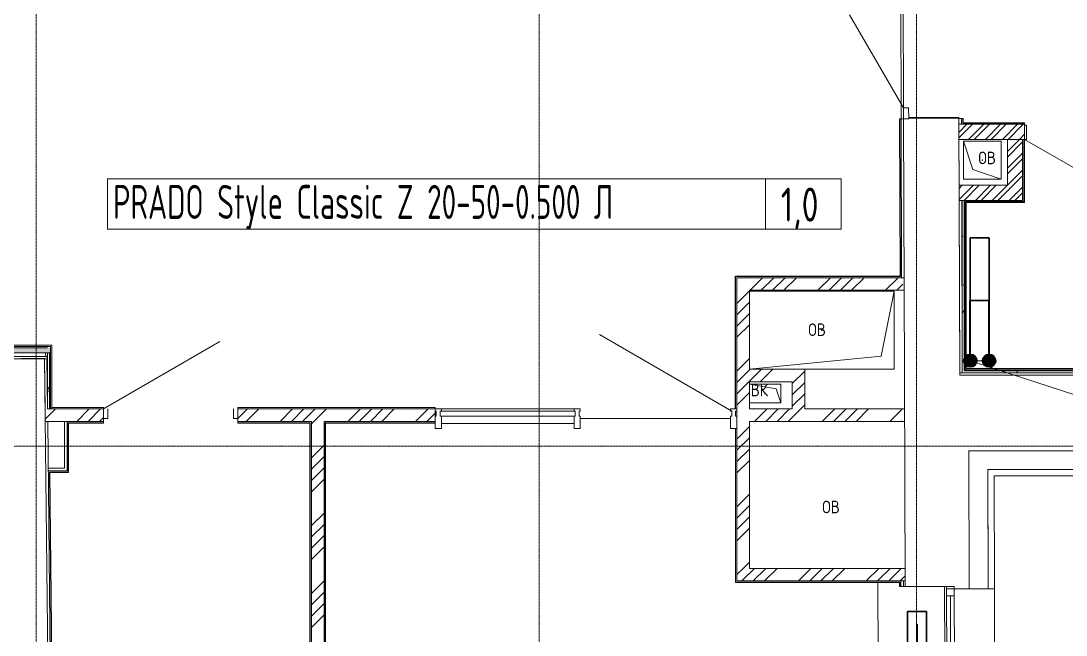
# Model space of a CAD drawing. Header units: millimetres. Extents: x -3929 to 624051, y 52832 to 514950.
# Drawn here: x 214685 to 222996, y 163183 to 168064 of the extents above; entities that cross this region are included whole.
import ezdxf
from ezdxf import colors
from ezdxf.entities.mleader import LeaderData, LeaderLine
from ezdxf.enums import TextEntityAlignment as Align
from ezdxf.math import Vec2, Vec3

# ---------------------------------------------------------------- set-up
doc = ezdxf.new("R2010")
doc.units = ezdxf.units.MM
for name, pattern in [('ADSK_Линия сетки', [25, 20, -2.5, 0, -2.5]), ('ADSK_Штриховая_ш2 п1', [3, 2, -1]), ('Hidden', [7.14375, 4.7625, -2.38125])]:
    doc.linetypes.add(name, pattern=pattern)
for name, color, linetype, lineweight in [('_ Окна', 7, 'Continuous', 9), ('Аннотация', 7, 'Continuous', 18), ('Витраж', 7, 'Continuous', 9), ('Двери', 7, 'Continuous', 9), ('Обобщенные модели', 7, 'Continuous', 18), ('ОВ-О-Оборудование', 32, 'Continuous', 35), ('ОВ-ТЕКСТ', 7, 'Continuous', 25), ('Окна', 7, 'Continuous', 9), ('Оси', 253, 'Continuous', 9), ('Перекрытие', 7, 'Continuous', 18), ('Стены внутренние', 7, 'Continuous', 18), ('Стены наружные', 7, 'Continuous', 18), ('Стены несущие', 7, 'Continuous', 30), ('Стены отделка', 7, 'Continuous', 30), ('Стены штриховка', 7, 'Continuous', 9)]:
    doc.layers.add(name, color=color, linetype=linetype, lineweight=lineweight)
for name, color, linetype in [('ПРИБОРЫ', 3, 'Continuous'), ('статистика приборов', 252, 'Continuous'), ('стояки', 7, 'Continuous')]:
    doc.layers.add(name, color=color, linetype=linetype)
doc.layers.add('т11.1', color=1, linetype='Continuous', true_color=0xff0000)
doc.layers.add('т21.1', color=5, linetype='Continuous', true_color=0x0000ff)
doc.styles.add('GOST 2.304', font='CS_Gost2304.shx')
doc.styles.add('GOST Common_5', font='GOST_Common.ttf', dxfattribs={"width": 0.9, "height": 200})
doc.styles.add('СТИЛЬ', font='simplex.shx', dxfattribs={"width": 0.65})

# ---------------------------------------------------------------- blocks, each defined once
blk = doc.blocks.new('*U2943')
at = {"layer": 'ОВ-О-Оборудование', "color": 32, "ltscale": 0.1, "true_color": 0xcd6928}
for p, q in [((250, 75), (-250, 75)), ((-250, 75), (-250, -75)), ((250, -75), (250, 75)), ((-250, -75), (250, -75))]:
    blk.add_line(p, q, dxfattribs=at)
at = {"layer": 'ОВ-О-Оборудование', "color": 32, "lineweight": 0, "ltscale": 10, "true_color": 0xcd6928, "style": 'GOST 2.304'}
blk.add_attdef('Маркировка', text='', height=180, dxfattribs=at).set_placement((0, -90), align=Align.CENTER)
blk = doc.blocks.new('1 этаж')
at = {"layer": 'Стены внутренние', "lineweight": 5}
blk.add_hatch(color=253, dxfattribs=at).paths.add_polyline_path([(405611.6, -244788.8), (405660.6, -244788.8), (405660.6, -244748.8), (403761, -244748.8), (403761, -244788.8), (405543.9, -244788.8)])
at = {"layer": '_ Окна', "color": 253, "lineweight": 5}
for p, q in [((408767.3, -245251.6), (409822.3, -245251.6)), ((409822.3, -245291.6), (408767.3, -245291.6)), ((412784.3, -246645.3), (412844.3, -246645.2)), ((412784.6, -246721.3), (412784.3, -246645.3)), ((412844.3, -246645.2), (412844.6, -246721.2)), ((412784.4, -246665.3), (412844.4, -246665.2)), ((412844.6, -246721.2), (412784.6, -246721.3)), ((412814.6, -246721.3), (412816.7, -247409.3))]:
    blk.add_line(p, q, dxfattribs=at)
at = {"layer": 'Витраж', "color": 253, "lineweight": 5, "extrusion": (0, 0, -1)}
for p, q in [((408767.3, -245234.6), (408717.3, -245234.6)), ((408717.3, -245234.6), (408717.3, -245251.6)), ((408767.3, -245251.6), (408767.3, -245234.6)), ((409872.3, -245234.6), (409822.3, -245234.6)), ((409822.3, -245234.6), (409822.3, -245251.6)), ((409872.3, -245251.6), (409872.3, -245234.6)), ((408717.3, -245251.6), (408727.3, -245251.6)), ((408727.3, -245291.6), (408717.3, -245291.6)), ((408717.3, -245291.6), (408717.3, -245391.6)), ((408727.3, -245251.6), (408727.3, -245291.6)), ((408757.3, -245291.6), (408757.3, -245251.6)), ((408757.3, -245251.6), (408767.3, -245251.6)), ((408767.3, -245291.6), (408757.3, -245291.6)), ((408767.3, -245391.6), (408767.3, -245291.6)), ((409822.3, -245251.6), (409832.3, -245251.6)), ((409832.3, -245291.6), (409822.3, -245291.6)), ((409822.3, -245291.6), (409822.3, -245391.6)), ((409832.3, -245251.6), (409832.3, -245291.6)), ((409862.3, -245291.6), (409862.3, -245251.6)), ((409862.3, -245251.6), (409872.3, -245251.6)), ((409872.3, -245291.6), (409862.3, -245291.6)), ((409872.3, -245391.6), (409872.3, -245291.6)), ((408717.3, -245391.6), (408767.3, -245391.6)), ((409822.3, -245391.6), (409872.3, -245391.6))]:
    blk.add_line(p, q, dxfattribs=at)
at = {"layer": 'Витраж', "color": 253, "lineweight": 5}
for p, q in [((408767.3, -245234.6), (409822.3, -245234.6)), ((411117.3, -245234.6), (411067.3, -245234.6)), ((411067.3, -245234.6), (411067.3, -245251.6)), ((411117.3, -245251.6), (411117.3, -245234.6)), ((411067.3, -245251.6), (411077.3, -245251.6)), ((411077.3, -245291.6), (411067.3, -245291.6)), ((411067.3, -245291.6), (411067.3, -245391.6)), ((411077.3, -245251.6), (411077.3, -245291.6)), ((411107.3, -245291.6), (411107.3, -245251.6)), ((411107.3, -245251.6), (411117.3, -245251.6)), ((411117.3, -245291.6), (411107.3, -245291.6)), ((411117.3, -245391.6), (411117.3, -245291.6)), ((408767.3, -245351.6), (409822.3, -245351.6)), ((411067.3, -245391.6), (411117.3, -245391.6))]:
    blk.add_line(p, q, dxfattribs=at)
at = {"layer": 'Двери', "color": 253, "lineweight": 5}
for p, q in [((412442.8, -242842), (412012.5, -242102)), ((412442.8, -242842), (412482.8, -242841.9)), ((412443, -242929), (412442.8, -242842)), ((412482.8, -242841.9), (412483, -242928.9)), ((412483, -242928.9), (412443, -242929)), ((413404.5, -243092.8), (414296.5, -243607.8)), ((411077.3, -245251.6), (410025.1, -244644.1)), ((406079.8, -245234.6), (407006.5, -244699.6))]:
    blk.add_line(p, q, dxfattribs=at)
at = {"layer": 'Обобщенные модели', "color": 253, "lineweight": 5}
for p, q in [((412918.6, -243107.8), (413218.6, -243107.8)), ((412918.6, -243407.8), (412918.6, -243107.8)), ((412993.6, -243332.8), (412918.6, -243107.8)), ((412918.6, -243107.8), (412918.6, -243407.8)), ((413218.6, -243107.8), (412918.6, -243107.8)), ((412918.6, -243107.8), (413218.6, -243107.8)), ((412918.6, -243407.8), (412918.6, -243107.8)), ((412993.6, -243332.8), (412918.6, -243107.8)), ((412918.6, -243107.8), (412918.6, -243407.8)), ((413218.6, -243107.8), (412918.6, -243107.8)), ((413218.6, -243107.8), (413218.6, -243407.8)), ((413218.6, -243407.8), (413218.6, -243107.8)), ((413218.6, -243107.8), (413218.6, -243407.8)), ((413218.6, -243407.8), (413218.6, -243107.8)), ((413218.6, -243407.8), (412918.6, -243407.8)), ((412918.6, -243407.8), (413218.6, -243407.8)), ((413218.6, -243407.8), (412918.6, -243407.8)), ((412918.6, -243407.8), (413218.6, -243407.8)), ((413218.6, -243407.8), (412993.6, -243332.8)), ((413218.6, -243407.8), (412993.6, -243332.8)), ((412367.3, -244299.5), (411217.3, -244299.5)), ((412367.3, -244299.5), (411217.3, -244299.5)), ((412264, -244816.2), (412367.3, -244299.5)), ((412367.3, -244919.5), (412367.3, -244299.5)), ((412367.3, -244919.5), (412367.3, -244299.5)), ((411217.3, -244919.5), (412264, -244816.2)), ((411657.3, -244919.5), (412367.3, -244919.5)), ((411657.3, -244919.5), (412367.3, -244919.5)), ((411217.3, -245037.2), (411467.3, -245037.2)), ((411217.3, -245037.2), (411429.8, -245074.7)), ((411467.3, -245037.2), (411217.3, -245037.2)), ((411467.3, -245037.2), (411467.3, -245187.2)), ((411467.3, -245187.2), (411467.3, -245037.2)), ((411429.8, -245074.7), (411467.3, -245187.2)), ((411467.3, -245187.2), (411217.3, -245187.2)), ((411217.3, -245187.2), (411467.3, -245187.2))]:
    blk.add_line(p, q, dxfattribs=at)
for centre, start, end in [((413068.6, -243257.8), 90, 270), ((413068.6, -243257.8), 90, 270), ((413068.6, -243257.8), 150, 255), ((413068.6, -243257.8), 150, 255), ((413068.6, -243257.8), 270, 90), ((413068.6, -243257.8), 30, 90), ((413068.6, -243257.8), 270, 90), ((413068.6, -243257.8), 30, 90), ((413068.6, -243257.8), 285, 0), ((413068.6, -243257.8), 285, 0), ((411792.3, -244609.5), 90, 270), ((411792.3, -244609.5), 90, 195), ((411792.3, -244609.5), 270, 90), ((411792.3, -244609.5), 330, 90), ((411792.3, -244609.5), 285, 300), ((411342.3, -245112.2), 90, 270), ((411342.3, -245112.2), 105, 180), ((411342.3, -245112.2), 210, 270), ((411342.3, -245112.2), 270, 90), ((411342.3, -245112.2), 330, 75)]:
    blk.add_arc(centre, 2.5, start, end, dxfattribs=at)
at = {"layer": 'Окна', "color": 253, "lineweight": 5}
for p, q in [((409832.3, -245251.6), (408757.3, -245251.6)), ((412844.3, -246645.2), (412784.3, -246645.3)), ((412784.3, -246645.3), (412784.6, -246721.3)), ((412844.6, -246721.2), (412844.3, -246645.2)), ((412786.7, -247409.3), (412784.6, -246721.3)), ((412844.6, -246721.2), (412846.7, -247409.2))]:
    blk.add_line(p, q, dxfattribs=at)
at = {"layer": 'Оси', "color": 253, "linetype": 'ADSK_Линия сетки', "lineweight": 5}
for p, q in [((409544.4, -258178.1), (409544.4, -209603.6)), ((412544.4, -258178.1), (412544.4, -209603.6)), ((405544.4, -258178.1), (405544.4, -232060.3)), ((353580.1, -245531.6), (419809.8, -245531.6))]:
    blk.add_line(p, q, dxfattribs=at)
at = {"layer": 'Перекрытие', "color": 253, "lineweight": 5}
for p, q in [((412423, -242929.1), (412419.9, -241899.1)), ((412440.1, -241986), (412442.8, -242842)), ((412483, -242918.9), (412883, -242917.7)), ((412883, -242917.7), (412883, -242927.7)), ((413404.5, -242980.8), (413419.5, -242980.8)), ((413419.5, -242980.8), (413419.5, -243092.8)), ((405621, -244788.8), (405621.4, -244816.9)), ((406114.8, -245234.6), (406114.8, -245309.6)), ((407114.8, -245309.6), (407114.8, -245234.6)), ((406114.8, -245309.6), (406079.8, -245309.6)), ((407149.8, -245309.6), (407114.8, -245309.6)), ((411067.3, -245309.6), (409872.3, -245309.6)), ((412237, -246613.6), (412243.5, -247474.5)), ((412454.3, -246646.4), (412427.2, -246646.6)), ((412773.6, -247484), (412767.2, -246645.4))]:
    blk.add_line(p, q, dxfattribs=at)
at = {"layer": 'Стены внутренние', "color": 253, "linetype": 'Continuous', "lineweight": 5}
for p, q in [((412913.3, -243866.3), (412909.2, -243859.2)), ((412912.9, -243860.4), (412909.2, -243866.8)), ((411221.4, -244292.2), (411321.4, -244192.2)), ((411311.2, -244292.2), (411411.2, -244192.2)), ((411401, -244292.2), (411501, -244192.2)), ((411490.8, -244292.2), (411590.8, -244192.2)), ((411760.2, -244292.2), (411860.2, -244192.2)), ((411850, -244292.2), (411950, -244192.2)), ((411939.8, -244292.2), (412039.8, -244192.2)), ((412029.6, -244292.2), (412129.6, -244192.2)), ((412299, -244292.2), (412399, -244192.2)), ((411117.3, -244396.2), (411217.3, -244296.2)), ((412388.8, -244292.2), (412437.2, -244243.8)), ((412924.2, -244247.2), (412919.7, -244255)), ((411117.3, -244486), (411217.3, -244386)), ((411117.3, -244575.8), (411217.3, -244475.8)), ((412922.8, -244452.8), (412909.2, -244476.4)), ((411117.3, -244665.6), (411217.3, -244565.6)), ((411117.3, -244935), (411217.3, -244835)), ((411117.3, -245024.9), (411217.3, -244924.9)), ((411217.3, -244924.9), (411222.6, -244919.5)), ((411217.3, -245014.7), (411312.4, -244919.5)), ((411302.2, -245019.5), (411402.2, -244919.5)), ((411557.3, -245033.9), (411657.3, -244933.9)), ((413349.1, -244933.5), (413341.3, -244947.2)), ((413575.9, -244947.2), (413575.9, -244947.2)), ((405648.7, -245063.1), (405636.7, -245083.9)), ((411117.3, -245114.7), (411217.3, -245014.7)), ((411557.3, -245123.7), (411657.3, -245023.7)), ((405651.6, -245106.4), (405643.3, -245092)), ((411117.3, -245204.5), (411217.3, -245104.5)), ((411557.3, -245213.5), (411657.3, -245113.5)), ((405617, -245316.7), (405699, -245234.6)), ((405868.4, -245334.6), (405968.4, -245234.6)), ((405958.2, -245334.6), (406058.2, -245234.6)), ((407149.8, -245310.4), (407225.7, -245234.6)), ((407215.5, -245334.6), (407315.5, -245234.6)), ((407484.9, -245334.6), (407584.9, -245234.6)), ((407574.7, -245334.6), (407674.7, -245234.6)), ((407664.5, -245334.6), (407764.5, -245234.6)), ((407734.8, -245354.1), (407854.3, -245234.6)), ((408023.7, -245334.6), (408123.7, -245234.6)), ((408113.5, -245334.6), (408213.5, -245234.6)), ((408203.3, -245334.6), (408303.3, -245234.6)), ((408293.1, -245334.6), (408393.1, -245234.6)), ((408562.5, -245334.6), (408662.5, -245234.6)), ((411256.6, -245334.6), (411356.6, -245234.6)), ((411346.4, -245334.6), (411446.4, -245234.6)), ((411436.2, -245334.6), (411536.2, -245234.6)), ((411526, -245334.6), (411626, -245234.6)), ((411626, -245234.6), (411657.3, -245203.3)), ((411795.4, -245334.6), (411895.4, -245234.6)), ((411885.2, -245334.6), (411985.2, -245234.6)), ((411975, -245334.6), (412075, -245234.6)), ((412064.8, -245334.6), (412164.8, -245234.6)), ((406048.1, -245334.6), (406079.8, -245302.8)), ((408652.3, -245334.6), (408717.3, -245269.6)), ((412334.2, -245334.6), (412429.8, -245239)), ((411117.3, -245473.9), (411217.3, -245373.9)), ((412424, -245334.6), (412429.8, -245328.8)), ((411117.3, -245563.7), (411217.3, -245463.7)), ((407734.8, -245623.5), (407826.7, -245531.6)), ((407826.7, -245531.6), (407834.8, -245523.5)), ((411117.3, -245653.5), (411217.3, -245553.5)), ((407734.8, -245713.3), (407834.8, -245613.3)), ((411117.3, -245743.3), (411217.3, -245643.3)), ((407734.8, -245803.1), (407834.8, -245703.1)), ((407734.8, -245892.9), (407834.8, -245792.9)), ((411117.3, -246012.7), (411217.3, -245912.7)), ((407734.8, -246162.3), (407834.8, -246062.3)), ((411117.3, -246102.5), (411217.3, -246002.5)), ((411117.3, -246192.3), (411217.3, -246092.3)), ((407734.8, -246252.1), (407834.8, -246152.1)), ((411117.3, -246282.1), (411217.3, -246182.1)), ((407734.8, -246341.9), (407834.8, -246241.9)), ((407734.8, -246431.7), (407834.8, -246331.7)), ((411167.2, -246501.6), (411217.3, -246451.5)), ((411117.3, -246551.5), (411167.2, -246501.6)), ((411157, -246601.6), (411257, -246501.6)), ((411246.8, -246601.6), (411346.8, -246501.6)), ((411336.6, -246601.6), (411436.6, -246501.6)), ((411606, -246601.6), (411706, -246501.6)), ((411695.8, -246601.6), (411795.8, -246501.6)), ((411785.6, -246601.6), (411885.6, -246501.6)), ((411875.4, -246601.6), (411975.4, -246501.6)), ((412144.9, -246601.6), (412244.9, -246501.6)), ((412234.7, -246601.6), (412334.7, -246501.6)), ((412324.5, -246601.6), (412424.5, -246501.6)), ((412414.3, -246601.6), (412454.1, -246561.8)), ((407734.8, -246701.1), (407834.8, -246601.1)), ((407734.8, -246790.9), (407834.8, -246690.9)), ((407734.8, -246880.7), (407834.8, -246780.7)), ((407734.8, -246970.5), (407834.8, -246870.5))]:
    blk.add_line(p, q, dxfattribs=at)
at = {"layer": 'Стены наружные', "color": 253, "lineweight": 5}
blk.add_line((413164.4, -246664.2), (413166.8, -247464.2), dxfattribs=at)
at = {"layer": 'Стены несущие', "color": 253, "lineweight": 5}
for p, q in [((412443, -242929), (412449.2, -244967.2)), ((412883, -242927.7), (412483, -242928.9)), ((412889.2, -244967.2), (412883, -242927.7)), ((411217.3, -244180.2), (411105.3, -244180.2)), ((411117.3, -244192.2), (411117.3, -246601.6)), ((412446.9, -244192.2), (411117.3, -244192.2)), ((411217.3, -244919.5), (411217.3, -244292.2)), ((411217.3, -244292.2), (412447.2, -244292.2)), ((405611.6, -244832), (405231.6, -244836.3)), ((405683.8, -251348.4), (405611.6, -244832)), ((411657.3, -244919.5), (411217.3, -244919.5)), ((411657.3, -245234.6), (411657.3, -244919.5)), ((412449.2, -244967.2), (412454.3, -246646.4)), ((418788.6, -244967.2), (412889.2, -244967.2)), ((411217.3, -245234.6), (411217.3, -245019.5)), ((411217.3, -245019.5), (411557.3, -245019.5)), ((411557.3, -245019.5), (411557.3, -245234.6)), ((411557.3, -245234.6), (411217.3, -245234.6)), ((412450, -245234.6), (411657.3, -245234.6)), ((407834.8, -250094.5), (407834.8, -245334.6)), ((411217.3, -245334.6), (412450.3, -245334.6)), ((411217.3, -246501.6), (411217.3, -245334.6)), ((412961.1, -245567.1), (412964.4, -246664.8)), ((412961.1, -245567.2), (419302.8, -245567.2)), ((412453.9, -246501.6), (411217.3, -246501.6)), ((411117.3, -246601.6), (412454.2, -246601.6)), ((412454.3, -246646.4), (412784.3, -246645.3)), ((412844.4, -246665.2), (412964.4, -246664.8))]:
    blk.add_line(p, q, dxfattribs=at)
at = {"layer": 'Стены отделка', "color": 253, "lineweight": 5}
for p, q in [((412443, -242929), (412411, -242929.1)), ((412411, -242929.1), (412414.8, -244180.2)), ((412449.2, -244967.2), (412443, -242929)), ((412915.1, -242927.6), (412883.1, -242927.7)), ((412883.1, -242927.7), (412889.2, -244941.7)), ((412903.1, -242927.6), (412903.2, -242972.8)), ((412903.1, -242942.8), (412903.1, -242972.8)), ((412915.2, -242960.8), (412915.1, -242927.6)), ((413404.5, -242960.8), (412915.2, -242960.8)), ((413404.5, -243092.8), (413404.5, -242960.8)), ((412883.5, -243092.8), (413268.6, -243092.8)), ((413268.6, -243092.8), (413268.6, -243457.8)), ((413388.6, -243092.8), (413388.6, -243577.8)), ((413404.5, -243593.7), (413404.5, -243092.8)), ((413268.6, -243457.8), (412884.6, -243457.8)), ((413388.6, -243577.8), (412885, -243577.8)), ((412905, -243577.8), (412909.2, -244941.6)), ((412940.1, -244912.2), (412940.1, -243593.7)), ((412940.1, -243593.7), (413404.5, -243593.7)), ((411102.8, -244180.2), (411102.8, -245234.6)), ((412414.8, -244180.2), (411217.3, -244180.2)), ((405671.6, -244728.8), (403741, -244728.8)), ((405671.6, -245222.6), (405671.6, -244728.8)), ((403761, -244748.8), (405636.6, -244748.8)), ((403801, -244788.8), (405636.6, -244788.8)), ((405632.3, -244816.9), (405211.6, -244816.9)), ((405632.3, -244836.9), (405632.3, -244816.9)), ((405636.6, -244788.8), (405636.6, -245234.6)), ((405211.6, -244836.9), (405632.3, -244836.9)), ((405631.6, -244836.6), (405611.6, -244836.8)), ((405611.6, -244836.8), (405616.7, -245234.6)), ((405636.7, -245234.3), (405631.6, -244836.6)), ((412889.2, -244947.2), (412889.2, -244967.2)), ((412889.2, -244947.2), (416304.8, -244947.2)), ((412909.2, -244912.2), (412909.2, -244947.2)), ((416288.9, -244912.2), (412940.1, -244912.2)), ((406079.8, -245222.6), (405671.6, -245222.6)), ((406079.8, -245346.6), (406079.8, -245222.6)), ((407149.8, -245222.6), (407149.8, -245346.6)), ((408717.3, -245222.6), (407149.8, -245222.6)), ((408717.3, -245346.6), (408717.3, -245222.6)), ((405688.8, -249994.5), (405637.2, -245334.6)), ((405771.1, -245334.6), (405771.1, -245706.7)), ((405791.1, -245726.7), (405791.1, -245334.6)), ((405803.1, -245346.6), (406079.8, -245346.6)), ((405803.1, -245736.7), (405803.1, -245346.6)), ((407149.8, -245346.6), (407722.8, -245346.6)), ((407722.8, -245346.6), (407722.8, -249982.5)), ((407734.8, -245334.6), (407734.8, -249994.5)), ((407846.8, -245346.6), (408717.3, -245346.6)), ((407846.8, -250104.5), (407846.8, -245346.6)), ((411105.3, -245391.6), (411105.3, -246613.6)), ((411117.3, -246601.6), (411117.3, -245384.6)), ((413111.1, -245566.6), (412961.1, -245567.1)), ((413111.1, -245567.2), (413111.1, -245566.6)), ((405771.1, -245706.7), (405641.3, -245706.7)), ((405791.1, -245726.7), (405641.3, -245726.7)), ((413161.5, -245716.9), (413111.5, -245717.1)), ((415889.8, -245717.2), (413111.5, -245717.2)), ((413161.5, -245717.2), (413161.5, -245716.9)), ((405700.7, -249982.5), (405653.6, -245738.7)), ((405653.6, -245738.7), (405801.1, -245738.7)), ((413161.7, -245767.2), (415869.8, -245767.2)), ((413164.4, -246664.2), (413161.7, -245767.2)), ((411105.3, -246613.6), (412409.4, -246613.6)), ((412409.4, -246613.6), (412409.7, -246646.5)), ((412409.7, -246646.5), (412441.7, -246646.4)), ((412421.7, -246646.5), (412421.3, -246601.6)), ((412441.7, -246646.4), (412441.3, -246601.6)), ((413114.2, -246609.7), (413114.4, -246664.3)), ((412964.4, -246664.8), (413164.4, -246664.2)), ((412964.4, -246664.8), (412964.4, -246664.8))]:
    blk.add_line(p, q, dxfattribs=at)
at = {"layer": 'Стены штриховка', "color": 253, "lineweight": 5}
for p, q in [((412413, -242929.1), (412416.8, -244182.2)), ((412423, -242929.1), (412426.9, -244192.2)), ((413404.5, -242972.8), (412883.2, -242972.8)), ((412913.2, -242962.8), (412913.1, -242927.6)), ((413404.5, -242962.8), (412913.2, -242962.8)), ((413419.5, -243092.8), (413268.6, -243092.8)), ((413397.6, -243586.8), (413397.6, -243092.8)), ((412924.2, -243577.8), (412909.2, -243577.8)), ((412909.2, -243577.8), (412909.2, -244941.6)), ((412924.2, -244932.2), (412924.2, -243577.8)), ((412933.2, -244923.2), (412933.2, -243586.8)), ((412933.2, -243586.8), (413397.6, -243586.8)), ((411104.8, -244182.2), (411104.8, -245234.6)), ((412416.8, -244182.2), (411107.3, -244182.2)), ((405660.6, -244739.8), (403752, -244739.8)), ((405636.6, -244788.8), (405660.6, -244788.8)), ((405651.6, -245234.6), (405651.6, -244788.8)), ((405660.6, -245234.6), (405660.6, -244739.8)), ((416295.8, -244932.2), (412924.2, -244932.2)), ((416288.9, -244923.2), (412933.2, -244923.2)), ((405636.6, -245234.6), (406079.8, -245234.6)), ((405671.6, -245234.6), (405671.6, -245222.6)), ((406079.8, -245224.6), (405671.6, -245224.6)), ((408717.3, -245224.6), (407149.8, -245224.6)), ((408719.8, -245234.6), (407149.8, -245234.6)), ((406079.8, -245334.6), (405617.2, -245334.6)), ((405801.1, -245344.6), (406079.8, -245344.6)), ((405801.1, -245738.7), (405801.1, -245344.6)), ((407734.8, -245334.6), (407149.8, -245334.6)), ((407149.8, -245344.6), (407724.8, -245344.6)), ((407724.8, -245344.6), (407724.8, -249984.5)), ((408717.3, -245334.6), (407834.8, -245334.6)), ((407844.8, -245344.6), (408717.3, -245344.6)), ((407844.8, -250106.5), (407844.8, -245344.6)), ((411107.3, -245391.6), (411107.3, -246611.6)), ((413114.4, -246664.3), (413111.5, -245717.1)), ((413111.5, -245717.1), (413114.2, -246609.7)), ((405698.7, -249984.5), (405651.6, -245736.7)), ((405651.6, -245736.7), (405803.1, -245736.7)), ((405801.1, -245738.7), (405803.1, -245738.7)), ((405803.1, -245738.7), (405803.1, -245736.7)), ((411107.3, -246611.6), (412411.4, -246611.6)), ((412411.4, -246611.6), (412411.7, -246646.5))]:
    blk.add_line(p, q, dxfattribs=at)
at = {"layer": 'Стены штриховка', "color": 253, "linetype": 'Continuous', "lineweight": 5}
for p, q in [((412883.4, -243034.3), (412944.8, -242972.8)), ((412883.5, -243079.1), (412989.8, -242972.8)), ((412959.6, -243092.8), (413079.6, -242972.8)), ((413004.5, -243092.8), (413124.5, -242972.8)), ((413094.3, -243092.8), (413214.3, -242972.8)), ((413139.2, -243092.8), (413259.2, -242972.8)), ((413229, -243092.8), (413349, -242972.8)), ((413273.9, -243092.8), (413393.9, -242972.8)), ((413363.7, -243092.8), (413404.5, -243052)), ((413268.6, -243187.9), (413363.7, -243092.8)), ((413268.6, -243098.1), (413273.9, -243092.8)), ((413268.6, -243232.8), (413388.6, -243112.8)), ((413268.6, -243322.6), (413388.6, -243202.6)), ((413268.6, -243367.5), (413388.6, -243247.5)), ((413193, -243577.8), (413388.6, -243382.2)), ((413268.6, -243457.3), (413388.6, -243337.3)), ((412884.7, -243481.9), (412908.9, -243457.8)), ((412885, -243571.5), (412998.7, -243457.8)), ((412923.6, -243577.8), (413043.6, -243457.8)), ((413013.4, -243577.8), (413133.4, -243457.8)), ((413058.3, -243577.8), (413178.3, -243457.8)), ((413148.1, -243577.8), (413268.1, -243457.8)), ((413282.8, -243577.8), (413388.6, -243472)), ((413327.7, -243577.8), (413388.6, -243516.9))]:
    blk.add_line(p, q, dxfattribs=at)
at = {"layer": 'Аннотация', "color": 253, "lineweight": 5, "style": 'GOST Common_5', "width": 0.9}
for s, p in [('ОВ', (413036.8, -243290)), ('ОВ', (411684.8, -244655.3)), ('ВК', (411226.8, -245134.4)), ('ОВ', (411795.8, -246064.1))]:
    blk.add_text(s, height=100, dxfattribs=at).set_placement(p)
blk = doc.blocks.new('*U2877')
at = {"layer": 'ОВ-О-Оборудование', "color": 32, "ltscale": 0.1, "true_color": 0xcd6928}
for p, q in [((300, 75), (-300, 75)), ((-300, 75), (-300, -75)), ((-200, 0), (200, 0)), ((300, -75), (300, 75)), ((-300, -75), (300, -75))]:
    blk.add_line(p, q, dxfattribs=at)

msp = doc.modelspace()

# ---------------------------------------------------------------- hatches: boundary and pattern name
at = {"layer": 'т11.1', "lineweight": 40}
h = msp.add_hatch(color=256, dxfattribs=at)
h.dxf.hatch_style = 1
h.paths.add_polyline_path([(222283.607, 165363.902, 1), (222183.607, 165363.902, 1)])
at = {"layer": 'т21.1', "linetype": 'ADSK_Штриховая_ш2 п1', "lineweight": 40, "ltscale": 50}
h = msp.add_hatch(color=256, dxfattribs=at)
h.dxf.hatch_style = 1
h.paths.add_polyline_path([(222433.607, 165363.902, 1), (222333.607, 165363.902, 1)])

# ---------------------------------------------------------------- linework, layer by layer
at = {"layer": 'ПРИБОРЫ', "color": 7, "lineweight": 15}
for p, q in [((215375.065, 166808.907), (221206.347, 166808.907)), ((215375.065, 166808.907), (221206.347, 166808.907)), ((215375.065, 166808.907), (215375.065, 166408.907)), ((220606.347, 166808.907), (220606.347, 166408.907)), ((221206.347, 166808.907), (221206.347, 166408.907)), ((215375.065, 166408.907), (221206.347, 166408.907))]:
    msp.add_line(p, q, dxfattribs=at)
at = {"layer": 'т11.1', "lineweight": 40}
msp.add_line((222233.607, 165363.902), (222233.607, 165841.457), dxfattribs=at)
msp.add_circle((222233.607, 165363.902), 50, dxfattribs=at)
at = {"layer": 'т21.1', "linetype": 'Hidden', "lineweight": 40, "ltscale": 100}
msp.add_line((222383.607, 165363.902), (222383.607, 165841.457), dxfattribs=at)
at = {"layer": 'т21.1', "lineweight": 40, "ltscale": 50}
msp.add_circle((222383.607, 165363.902), 50, dxfattribs=at)

# ---------------------------------------------------------------- block references
at = {"layer": 'ОВ-О-Оборудование', "ltscale": 10}
for name, p, rotation in [('*U2943', (222308.607, 166091.457), 90), ('*U2877', (221810.666, 163071.111), 90.00000000000001)]:
    msp.add_blockref(name, p, dxfattribs=dict(at, rotation=rotation))
at = {"layer": 'стояки', "color": 5, "lineweight": 40}
msp.add_blockref('1 этаж', (-190738.98, 410215.433), dxfattribs=at)

# ---------------------------------------------------------------- texts
at = {"layer": 'статистика приборов', "color": 7, "style": 'СТИЛЬ', "width": 0.6}
msp.add_text('PRADO Style Classic Z 20-50-0.500 Л      ', height=270, dxfattribs=at).set_placement((215418.041, 166490.76))
at = {"layer": 'статистика приборов', "color": 7, "style": 'СТИЛЬ', "width": 0.7}
msp.add_text('1,0', height=270, dxfattribs=at).set_placement((220877.413, 166469.358), align=Align.CENTER)

# ---------------------------------------------------------------- leaders
at = {"layer": 'ОВ-ТЕКСТ', "color": 7}
ml = msp.add_multileader_mtext('Standard', dxfattribs=at)
ml.set_content('\\A1;Подъем из подвала^J%%C15х2.8 ', color=7, style='СТИЛЬ')
ml.set_leader_properties(color=7, lineweight=18)
ml.build(insert=Vec2(0, 0))
ml.multileader.update_dxf_attribs({"text_left_attachment_type": 6, "text_right_attachment_type": 6, "dogleg_length": 0.36, "arrow_head_size": 0.126})
ctx = ml.context
ctx.base_point, ctx.char_height, ctx.arrow_head_size, ctx.landing_gap_size, ctx.plane_origin = Vec3(227233.758, 163730.223), 270, 0.126, 0.063, Vec3(229469.98, 159885.08)
ctx.left_attachment, ctx.right_attachment, ctx.text_align_type = 6, 6, 1
notes = []
notes.append((ctx, [(0, (1, 1, 0), (227233.506, 163730.223), (1, 0), 0.252, [(0, [(222383.607, 165363.902), (222233.607, 165363.902)], 0, [])])]))
ctx.mtext.insert, ctx.mtext.width, ctx.mtext.defined_height, ctx.mtext.alignment, ctx.mtext.flow_direction = Vec3(228558.428, 164054.223), 2900.40337, 1165.442, 2, 5
for ctx, leaders in notes:
    for number, flags, end, landing, length, lines in leaders:
        leader = LeaderData()
        leader.index, (leader.has_last_leader_line, leader.has_dogleg_vector, leader.attachment_direction) = number, flags
        leader.last_leader_point, leader.dogleg_vector, leader.dogleg_length = Vec3(end), Vec3(landing), length
        for number, points, colour, breaks in lines:
            line = LeaderLine()
            line.index, line.vertices, line.color, line.breaks = number, Vec3.list(points), colors.encode_raw_color(colour), breaks
            leader.lines.append(line)
        ctx.leaders.append(leader)

doc.saveas('drawing.dxf')
